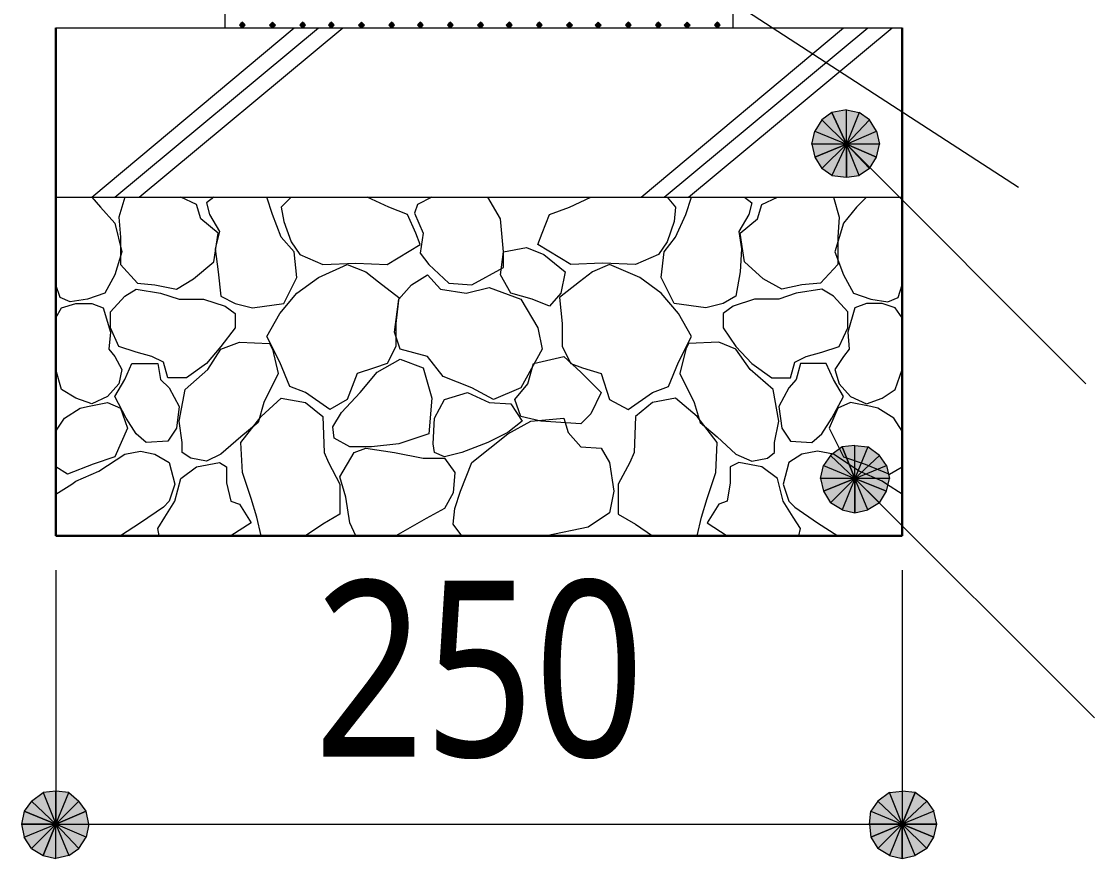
# Model space of a CAD drawing. Header units: millimetres. Extents: x 0 to 420, y 0 to 297.
# Drawn here: x 329.18 to 345.02, y 148.25 to 160.6 of the extents above; entities that cross this region are included whole.
import ezdxf
from ezdxf.enums import TextEntityAlignment as Align

# ---------------------------------------------------------------- set-up
doc = ezdxf.new("R2010")
doc.units = ezdxf.units.MM
doc.styles.add('kst32b', font='NotoSansJP-Variable.ttf')

msp = doc.modelspace()

# ---------------------------------------------------------------- hatches: boundary and pattern name
for points in [[(332.444, 160.592), (332.422, 160.57), (332.401, 160.549), (332.422, 160.528), (332.444, 160.507), (332.465, 160.528), (332.486, 160.549), (332.465, 160.57), (332.444, 160.592)], [(332.888, 160.592), (332.867, 160.57), (332.846, 160.549), (332.867, 160.528), (332.888, 160.507), (332.909, 160.528), (332.93, 160.549), (332.909, 160.57), (332.888, 160.592)], [(333.333, 160.592), (333.312, 160.57), (333.29, 160.549), (333.312, 160.528), (333.333, 160.507), (333.354, 160.528), (333.375, 160.549), (333.354, 160.57), (333.333, 160.592)], [(333.756, 160.592), (333.735, 160.57), (333.714, 160.549), (333.735, 160.528), (333.756, 160.507), (333.777, 160.528), (333.798, 160.549), (333.777, 160.57), (333.756, 160.592)], [(334.201, 160.592), (334.179, 160.57), (334.158, 160.549), (334.179, 160.528), (334.201, 160.507), (334.222, 160.528), (334.243, 160.549), (334.222, 160.57), (334.201, 160.592)], [(334.645, 160.592), (334.624, 160.57), (334.603, 160.549), (334.624, 160.528), (334.645, 160.507), (334.666, 160.528), (334.687, 160.549), (334.666, 160.57), (334.645, 160.592)], [(335.068, 160.592), (335.047, 160.57), (335.026, 160.549), (335.047, 160.528), (335.068, 160.507), (335.089, 160.528), (335.111, 160.549), (335.089, 160.57), (335.068, 160.592)], [(335.513, 160.592), (335.492, 160.57), (335.471, 160.549), (335.492, 160.528), (335.513, 160.507), (335.534, 160.528), (335.555, 160.549), (335.534, 160.57), (335.513, 160.592)], [(335.957, 160.592), (335.936, 160.57), (335.915, 160.549), (335.936, 160.528), (335.957, 160.507), (335.979, 160.528), (336, 160.549), (335.979, 160.57), (335.957, 160.592)], [(336.381, 160.592), (336.36, 160.57), (336.338, 160.549), (336.36, 160.528), (336.381, 160.507), (336.402, 160.528), (336.423, 160.549), (336.402, 160.57), (336.381, 160.592)], [(336.825, 160.592), (336.804, 160.57), (336.783, 160.549), (336.804, 160.528), (336.825, 160.507), (336.846, 160.528), (336.868, 160.549), (336.846, 160.57), (336.825, 160.592)], [(337.27, 160.592), (337.248, 160.57), (337.227, 160.549), (337.248, 160.528), (337.27, 160.507), (337.291, 160.528), (337.312, 160.549), (337.291, 160.57), (337.27, 160.592)], [(337.693, 160.592), (337.672, 160.57), (337.651, 160.549), (337.672, 160.528), (337.693, 160.507), (337.714, 160.528), (337.735, 160.549), (337.714, 160.57), (337.693, 160.592)], [(338.137, 160.592), (338.116, 160.57), (338.095, 160.549), (338.116, 160.528), (338.137, 160.507), (338.159, 160.528), (338.18, 160.549), (338.159, 160.57), (338.137, 160.592)], [(338.582, 160.592), (338.561, 160.57), (338.54, 160.549), (338.561, 160.528), (338.582, 160.507), (338.603, 160.528), (338.624, 160.549), (338.603, 160.57), (338.582, 160.592)], [(339.005, 160.592), (338.984, 160.57), (338.963, 160.549), (338.984, 160.528), (339.005, 160.507), (339.027, 160.528), (339.048, 160.549), (339.027, 160.57), (339.005, 160.592)], [(339.45, 160.592), (339.429, 160.57), (339.407, 160.549), (339.429, 160.528), (339.45, 160.507), (339.471, 160.528), (339.492, 160.549), (339.471, 160.57), (339.45, 160.592)], [(341.143, 159.258), (340.995, 159.152), (341.355, 158.792), (341.143, 159.258)], [(341.291, 154.326), (341.122, 154.199), (341.482, 153.86), (341.291, 154.326)], [(329.226, 148.95), (329.184, 148.759), (329.692, 148.759), (329.226, 148.95)], [(342.646, 148.569), (342.688, 148.759), (342.18, 148.759), (342.646, 148.569)]]:
    msp.add_hatch(color=7).paths.add_polyline_path(points)
h = msp.add_hatch(color=7)
h.paths.add_polyline_path([(341.694, 159.152), (341.545, 159.258), (341.355, 158.792), (341.694, 159.152)])
h.paths.add_polyline_path([(341.545, 159.258), (341.355, 158.792), (341.355, 159.3), (341.545, 159.258)])
h.paths.add_polyline_path([(341.355, 158.792), (341.355, 159.3), (341.143, 159.258), (341.355, 158.792)])
h = msp.add_hatch(color=7)
h.paths.add_polyline_path([(340.995, 159.152), (340.889, 158.983), (341.355, 158.792), (340.995, 159.152)])
h.paths.add_polyline_path([(340.889, 158.983), (341.355, 158.792), (340.847, 158.792), (340.889, 158.983)])
h.paths.add_polyline_path([(341.355, 158.792), (340.847, 158.792), (340.889, 158.602), (341.355, 158.792)])
h = msp.add_hatch(color=7)
h.paths.add_polyline_path([(341.799, 158.602), (341.842, 158.792), (341.355, 158.792), (341.799, 158.602)])
h.paths.add_polyline_path([(341.842, 158.792), (341.355, 158.792), (341.799, 158.983), (341.842, 158.792)])
h.paths.add_polyline_path([(341.355, 158.792), (341.799, 158.983), (341.694, 159.152), (341.355, 158.792)])
h = msp.add_hatch(color=7)
h.paths.add_polyline_path([(340.889, 158.602), (340.995, 158.432), (341.355, 158.792), (340.889, 158.602)])
h.paths.add_polyline_path([(340.995, 158.432), (341.355, 158.792), (341.143, 158.327), (340.995, 158.432)])
h.paths.add_polyline_path([(341.355, 158.792), (341.143, 158.327), (341.355, 158.305), (341.355, 158.792)])
h = msp.add_hatch(color=7)
h.paths.add_polyline_path([(341.355, 158.305), (341.545, 158.327), (341.355, 158.792), (341.355, 158.305)])
h.paths.add_polyline_path([(341.545, 158.327), (341.355, 158.792), (341.694, 158.432), (341.545, 158.327)])
h.paths.add_polyline_path([(341.355, 158.792), (341.694, 158.432), (341.799, 158.602), (341.355, 158.792)])
h = msp.add_hatch(color=7)
h.paths.add_polyline_path([(341.842, 154.199), (341.672, 154.326), (341.482, 153.86), (341.842, 154.199)])
h.paths.add_polyline_path([(341.672, 154.326), (341.482, 153.86), (341.482, 154.347), (341.672, 154.326)])
h.paths.add_polyline_path([(341.482, 153.86), (341.482, 154.347), (341.291, 154.326), (341.482, 153.86)])
h = msp.add_hatch(color=7)
h.paths.add_polyline_path([(341.122, 154.199), (341.016, 154.051), (341.482, 153.86), (341.122, 154.199)])
h.paths.add_polyline_path([(341.016, 154.051), (341.482, 153.86), (340.974, 153.86), (341.016, 154.051)])
h.paths.add_polyline_path([(341.482, 153.86), (340.974, 153.86), (341.016, 153.67), (341.482, 153.86)])
h = msp.add_hatch(color=7)
h.paths.add_polyline_path([(341.947, 153.67), (341.99, 153.86), (341.482, 153.86), (341.947, 153.67)])
h.paths.add_polyline_path([(341.99, 153.86), (341.482, 153.86), (341.947, 154.051), (341.99, 153.86)])
h.paths.add_polyline_path([(341.482, 153.86), (341.947, 154.051), (341.842, 154.199), (341.482, 153.86)])
h = msp.add_hatch(color=7)
h.paths.add_polyline_path([(341.016, 153.67), (341.122, 153.501), (341.482, 153.86), (341.016, 153.67)])
h.paths.add_polyline_path([(341.122, 153.501), (341.482, 153.86), (341.291, 153.395), (341.122, 153.501)])
h.paths.add_polyline_path([(341.482, 153.86), (341.291, 153.395), (341.482, 153.352), (341.482, 153.86)])
h = msp.add_hatch(color=7)
h.paths.add_polyline_path([(341.482, 153.352), (341.672, 153.395), (341.482, 153.86), (341.482, 153.352)])
h.paths.add_polyline_path([(341.672, 153.395), (341.482, 153.86), (341.842, 153.501), (341.672, 153.395)])
h.paths.add_polyline_path([(341.482, 153.86), (341.842, 153.501), (341.947, 153.67), (341.482, 153.86)])
h = msp.add_hatch(color=7)
h.paths.add_polyline_path([(329.692, 149.246), (329.502, 149.225), (329.692, 148.759), (329.692, 149.246)])
h.paths.add_polyline_path([(329.502, 149.225), (329.692, 148.759), (329.332, 149.098), (329.502, 149.225)])
h.paths.add_polyline_path([(329.692, 148.759), (329.332, 149.098), (329.226, 148.95), (329.692, 148.759)])
h = msp.add_hatch(color=7)
h.paths.add_polyline_path([(330.137, 148.95), (330.031, 149.098), (329.692, 148.759), (330.137, 148.95)])
h.paths.add_polyline_path([(330.031, 149.098), (329.692, 148.759), (329.882, 149.225), (330.031, 149.098)])
h.paths.add_polyline_path([(329.692, 148.759), (329.882, 149.225), (329.692, 149.246), (329.692, 148.759)])
h = msp.add_hatch(color=7)
h.paths.add_polyline_path([(342.371, 149.225), (342.18, 149.246), (342.18, 148.759), (342.371, 149.225)])
h.paths.add_polyline_path([(342.18, 149.246), (342.18, 148.759), (341.99, 149.225), (342.18, 149.246)])
h.paths.add_polyline_path([(342.18, 148.759), (341.99, 149.225), (341.821, 149.098), (342.18, 148.759)])
h = msp.add_hatch(color=7)
h.paths.add_polyline_path([(342.688, 148.759), (342.646, 148.95), (342.18, 148.759), (342.688, 148.759)])
h.paths.add_polyline_path([(342.646, 148.95), (342.18, 148.759), (342.54, 149.098), (342.646, 148.95)])
h.paths.add_polyline_path([(342.18, 148.759), (342.54, 149.098), (342.371, 149.225), (342.18, 148.759)])
h = msp.add_hatch(color=7)
h.paths.add_polyline_path([(341.821, 149.098), (341.715, 148.95), (342.18, 148.759), (341.821, 149.098)])
h.paths.add_polyline_path([(341.715, 148.95), (342.18, 148.759), (341.694, 148.759), (341.715, 148.95)])
h.paths.add_polyline_path([(342.18, 148.759), (341.694, 148.759), (341.715, 148.569), (342.18, 148.759)])
h = msp.add_hatch(color=7)
h.paths.add_polyline_path([(330.031, 148.4), (330.137, 148.569), (329.692, 148.759), (330.031, 148.4)])
h.paths.add_polyline_path([(330.137, 148.569), (329.692, 148.759), (330.179, 148.759), (330.137, 148.569)])
h.paths.add_polyline_path([(329.692, 148.759), (330.179, 148.759), (330.137, 148.95), (329.692, 148.759)])
h = msp.add_hatch(color=7)
h.paths.add_polyline_path([(329.184, 148.759), (329.226, 148.569), (329.692, 148.759), (329.184, 148.759)])
h.paths.add_polyline_path([(329.226, 148.569), (329.692, 148.759), (329.332, 148.4), (329.226, 148.569)])
h.paths.add_polyline_path([(329.692, 148.759), (329.332, 148.4), (329.502, 148.294), (329.692, 148.759)])
h = msp.add_hatch(color=7)
h.paths.add_polyline_path([(329.502, 148.294), (329.692, 148.251), (329.692, 148.759), (329.502, 148.294)])
h.paths.add_polyline_path([(329.692, 148.251), (329.692, 148.759), (329.882, 148.294), (329.692, 148.251)])
h.paths.add_polyline_path([(329.692, 148.759), (329.882, 148.294), (330.031, 148.4), (329.692, 148.759)])
h = msp.add_hatch(color=7)
h.paths.add_polyline_path([(341.715, 148.569), (341.821, 148.4), (342.18, 148.759), (341.715, 148.569)])
h.paths.add_polyline_path([(341.821, 148.4), (342.18, 148.759), (341.99, 148.294), (341.821, 148.4)])
h.paths.add_polyline_path([(342.18, 148.759), (341.99, 148.294), (342.18, 148.251), (342.18, 148.759)])
h = msp.add_hatch(color=7)
h.paths.add_polyline_path([(342.18, 148.251), (342.371, 148.294), (342.18, 148.759), (342.18, 148.251)])
h.paths.add_polyline_path([(342.371, 148.294), (342.18, 148.759), (342.54, 148.4), (342.371, 148.294)])
h.paths.add_polyline_path([(342.18, 148.759), (342.54, 148.4), (342.646, 148.569), (342.18, 148.759)])

# ---------------------------------------------------------------- linework, layer by layer
at = {"lineweight": 13}
for points in [[(332.19, 160.507), (332.19, 167.809)], [(339.683, 160.507), (339.683, 165.566)], [(339.365, 161.1), (343.895, 158.157)], [(329.692, 160.507), (342.18, 160.507)], [(329.692, 160.507), (342.18, 160.507)], [(330.221, 158.009), (333.206, 160.507)], [(330.56, 158.009), (333.566, 160.507)], [(330.92, 158.009), (333.925, 160.507)], [(338.328, 158.009), (341.312, 160.507)], [(338.667, 158.009), (341.672, 160.507)], [(339.027, 158.009), (342.032, 160.507)], [(341.355, 158.792), (344.89, 155.257)], [(330.221, 158.009), (330.348, 157.861), (330.56, 157.628), (330.666, 157.205), (330.56, 156.866), (330.412, 156.591), (330.158, 156.506), (329.904, 156.464), (329.755, 156.527), (329.692, 156.718)], [(329.692, 158.009), (342.18, 158.009)], [(330.708, 158.009), (330.623, 157.713), (330.645, 157.417), (330.645, 157.014), (330.898, 156.739), (331.153, 156.718), (331.47, 156.654), (331.724, 156.803), (332.02, 157.057), (332.084, 157.48), (331.83, 157.692), (331.766, 157.903), (331.534, 158.009)], [(332.02, 158.009), (331.914, 157.925), (331.957, 157.755), (332.105, 157.501), (332.041, 157.247), (332.084, 156.908), (332.126, 156.549), (332.338, 156.443), (332.592, 156.379), (333.057, 156.443), (333.248, 156.824), (333.206, 157.205), (333.015, 157.417), (332.888, 157.755), (332.804, 158.009)], [(333.163, 158.009), (333.015, 157.861), (333.057, 157.649), (333.163, 157.353), (333.29, 157.162), (333.629, 157.014), (334.116, 157.035), (334.581, 157.014), (335.068, 157.311), (335.005, 157.48), (334.878, 157.755), (334.603, 157.861), (334.285, 158.009)], [(335.238, 158.009), (335.026, 157.903), (334.984, 157.776), (335.111, 157.48), (335.068, 157.184), (335.195, 157.014), (335.492, 156.739), (335.83, 156.718), (336.296, 156.972), (336.296, 157.205), (336.254, 157.692), (336.063, 158.009)], [(338.709, 158.009), (338.836, 157.861), (338.815, 157.649), (338.709, 157.353), (338.582, 157.162), (338.243, 157.014), (337.756, 157.035), (337.291, 157.014), (336.804, 157.311), (336.868, 157.48), (336.973, 157.755), (337.27, 157.861), (337.587, 158.009)], [(339.852, 158.009), (339.958, 157.925), (339.916, 157.755), (339.767, 157.501), (339.81, 157.247), (339.788, 156.908), (339.725, 156.549), (339.535, 156.443), (339.28, 156.379), (338.815, 156.443), (338.624, 156.824), (338.667, 157.205), (338.836, 157.417), (338.984, 157.755), (339.069, 158.009)], [(341.164, 158.009), (341.249, 157.713), (341.228, 157.417), (341.228, 157.014), (340.974, 156.739), (340.699, 156.718), (340.402, 156.654), (340.127, 156.803), (339.852, 157.057), (339.788, 157.48), (340.043, 157.692), (340.106, 157.903), (340.339, 158.009)], [(341.651, 158.009), (341.503, 157.861), (341.312, 157.628), (341.186, 157.205), (341.312, 156.866), (341.461, 156.591), (341.715, 156.506), (341.969, 156.464), (342.117, 156.527), (342.18, 156.718)], [(329.692, 156.231), (329.777, 156.379), (329.988, 156.443), (330.221, 156.443), (330.391, 156.379), (330.496, 156.019), (330.475, 155.765), (330.56, 155.66), (330.666, 155.469), (330.623, 155.257), (330.454, 155.067), (330.221, 154.961), (329.988, 155.046), (329.777, 155.173), (329.692, 155.469)], [(342.18, 156.231), (342.075, 156.379), (341.884, 156.443), (341.651, 156.443), (341.482, 156.379), (341.376, 156.019), (341.397, 155.765), (341.312, 155.66), (341.186, 155.469), (341.249, 155.257), (341.418, 155.067), (341.651, 154.961), (341.884, 155.046), (342.075, 155.173), (342.18, 155.469)], [(332.719, 153.014), (332.655, 153.289), (332.571, 153.564), (332.444, 153.945), (332.422, 154.39), (332.719, 154.771), (333.015, 155.046), (333.375, 154.982), (333.629, 154.771), (333.65, 154.242), (333.714, 154.093), (333.883, 153.776), (333.883, 153.331), (333.629, 153.183), (333.375, 153.014)], [(339.154, 153.014), (339.217, 153.289), (339.302, 153.564), (339.429, 153.945), (339.45, 154.39), (339.154, 154.771), (338.836, 155.046), (338.497, 154.982), (338.243, 154.771), (338.222, 154.242), (338.159, 154.093), (337.989, 153.776), (337.989, 153.331), (338.243, 153.183), (338.497, 153.014)], [(329.692, 154.559), (329.819, 154.75), (330.052, 154.898), (330.158, 154.919), (330.454, 154.982), (330.645, 154.898), (330.75, 154.601), (330.56, 154.178), (330.242, 154.072), (329.861, 153.924), (329.692, 154.03)], [(342.18, 154.559), (342.053, 154.75), (341.821, 154.898), (341.715, 154.919), (341.418, 154.982), (341.228, 154.898), (341.101, 154.601), (341.312, 154.178), (341.63, 154.072), (341.99, 153.924), (342.18, 154.03)], [(335.682, 153.014), (335.555, 153.183), (335.576, 153.416), (335.661, 153.67), (335.83, 154.093), (336.36, 154.517), (336.698, 154.707), (337.185, 154.75), (337.248, 154.538), (337.439, 154.326), (337.735, 154.305), (337.862, 154.093), (337.926, 153.67), (337.862, 153.352), (337.545, 153.141), (336.931, 153.014)], [(329.692, 153.628), (329.925, 153.776), (329.988, 153.818), (330.327, 153.966), (330.708, 154.22), (330.941, 154.263), (331.153, 154.22), (331.364, 154.093), (331.449, 153.776), (331.364, 153.522), (331.279, 153.437), (330.941, 153.204), (330.645, 153.014)], [(334.116, 153.014), (334.031, 153.204), (333.968, 153.585), (333.883, 153.882), (334.095, 154.242), (334.264, 154.305), (334.687, 154.242), (335.111, 154.157), (335.428, 154.157), (335.576, 153.945), (335.555, 153.649), (335.428, 153.416), (335.153, 153.268), (334.709, 153.014)], [(342.18, 153.628), (341.947, 153.776), (341.884, 153.818), (341.545, 153.966), (341.164, 154.22), (340.931, 154.263), (340.699, 154.22), (340.508, 154.093), (340.423, 153.776), (340.508, 153.522), (340.593, 153.437), (340.931, 153.204), (341.228, 153.014)], [(331.216, 153.014), (331.195, 153.12), (331.301, 153.289), (331.449, 153.522), (331.534, 153.86), (331.766, 154.03), (332.105, 154.093), (332.211, 154.03), (332.211, 153.797), (332.274, 153.522), (332.401, 153.479), (332.571, 153.204), (332.274, 153.014)], [(340.656, 153.014), (340.678, 153.12), (340.572, 153.289), (340.423, 153.522), (340.339, 153.86), (340.106, 154.03), (339.767, 154.093), (339.64, 154.03), (339.64, 153.797), (339.598, 153.522), (339.471, 153.479), (339.302, 153.204), (339.598, 153.014)], [(341.482, 153.86), (345.017, 150.326)], [(329.692, 152.506), (329.692, 148.738)], [(342.18, 152.506), (342.18, 148.738)], [(329.692, 148.759), (342.18, 148.759)]]:
    msp.add_lwpolyline(points, dxfattribs=at)
at = {"lineweight": 0}
for points in [[(332.444, 160.592), (332.422, 160.57), (332.401, 160.549), (332.422, 160.528), (332.444, 160.507), (332.465, 160.528), (332.486, 160.549), (332.465, 160.57)], [(332.888, 160.592), (332.867, 160.57), (332.846, 160.549), (332.867, 160.528), (332.888, 160.507), (332.909, 160.528), (332.93, 160.549), (332.909, 160.57)], [(333.333, 160.592), (333.312, 160.57), (333.29, 160.549), (333.312, 160.528), (333.333, 160.507), (333.354, 160.528), (333.375, 160.549), (333.354, 160.57)], [(333.756, 160.592), (333.735, 160.57), (333.714, 160.549), (333.735, 160.528), (333.756, 160.507), (333.777, 160.528), (333.798, 160.549), (333.777, 160.57)], [(334.201, 160.592), (334.179, 160.57), (334.158, 160.549), (334.179, 160.528), (334.201, 160.507), (334.222, 160.528), (334.243, 160.549), (334.222, 160.57)], [(334.645, 160.592), (334.624, 160.57), (334.603, 160.549), (334.624, 160.528), (334.645, 160.507), (334.666, 160.528), (334.687, 160.549), (334.666, 160.57)], [(335.068, 160.592), (335.047, 160.57), (335.026, 160.549), (335.047, 160.528), (335.068, 160.507), (335.089, 160.528), (335.111, 160.549), (335.089, 160.57)], [(335.513, 160.592), (335.492, 160.57), (335.471, 160.549), (335.492, 160.528), (335.513, 160.507), (335.534, 160.528), (335.555, 160.549), (335.534, 160.57)], [(335.957, 160.592), (335.936, 160.57), (335.915, 160.549), (335.936, 160.528), (335.957, 160.507), (335.979, 160.528), (336, 160.549), (335.979, 160.57)], [(336.381, 160.592), (336.36, 160.57), (336.338, 160.549), (336.36, 160.528), (336.381, 160.507), (336.402, 160.528), (336.423, 160.549), (336.402, 160.57)], [(336.825, 160.592), (336.804, 160.57), (336.783, 160.549), (336.804, 160.528), (336.825, 160.507), (336.846, 160.528), (336.868, 160.549), (336.846, 160.57)], [(337.27, 160.592), (337.248, 160.57), (337.227, 160.549), (337.248, 160.528), (337.27, 160.507), (337.291, 160.528), (337.312, 160.549), (337.291, 160.57)], [(337.693, 160.592), (337.672, 160.57), (337.651, 160.549), (337.672, 160.528), (337.693, 160.507), (337.714, 160.528), (337.735, 160.549), (337.714, 160.57)], [(338.137, 160.592), (338.116, 160.57), (338.095, 160.549), (338.116, 160.528), (338.137, 160.507), (338.159, 160.528), (338.18, 160.549), (338.159, 160.57)], [(338.582, 160.592), (338.561, 160.57), (338.54, 160.549), (338.561, 160.528), (338.582, 160.507), (338.603, 160.528), (338.624, 160.549), (338.603, 160.57)], [(339.005, 160.592), (338.984, 160.57), (338.963, 160.549), (338.984, 160.528), (339.005, 160.507), (339.027, 160.528), (339.048, 160.549), (339.027, 160.57)], [(339.45, 160.592), (339.429, 160.57), (339.407, 160.549), (339.429, 160.528), (339.45, 160.507), (339.471, 160.528), (339.492, 160.549), (339.471, 160.57)], [(341.355, 158.792), (341.355, 159.3), (341.143, 159.258)], [(341.545, 159.258), (341.355, 158.792), (341.355, 159.3)], [(340.995, 159.152), (340.889, 158.983), (341.355, 158.792)], [(341.143, 159.258), (340.995, 159.152), (341.355, 158.792)], [(341.694, 159.152), (341.545, 159.258), (341.355, 158.792)], [(341.355, 158.792), (341.799, 158.983), (341.694, 159.152)], [(340.889, 158.983), (341.355, 158.792), (340.847, 158.792)], [(341.842, 158.792), (341.355, 158.792), (341.799, 158.983)], [(341.355, 158.792), (340.847, 158.792), (340.889, 158.602)], [(340.889, 158.602), (340.995, 158.432), (341.355, 158.792)], [(340.995, 158.432), (341.355, 158.792), (341.143, 158.327)], [(341.355, 158.792), (341.143, 158.327), (341.355, 158.305)], [(341.355, 158.305), (341.545, 158.327), (341.355, 158.792)], [(341.545, 158.327), (341.355, 158.792), (341.694, 158.432)], [(341.355, 158.792), (341.694, 158.432), (341.799, 158.602)], [(341.799, 158.602), (341.842, 158.792), (341.355, 158.792)], [(341.291, 154.326), (341.122, 154.199), (341.482, 153.86)], [(341.482, 153.86), (341.482, 154.347), (341.291, 154.326)], [(341.672, 154.326), (341.482, 153.86), (341.482, 154.347)], [(341.842, 154.199), (341.672, 154.326), (341.482, 153.86)], [(341.122, 154.199), (341.016, 154.051), (341.482, 153.86)], [(341.482, 153.86), (341.947, 154.051), (341.842, 154.199)], [(341.016, 154.051), (341.482, 153.86), (340.974, 153.86)], [(341.99, 153.86), (341.482, 153.86), (341.947, 154.051)], [(341.482, 153.86), (340.974, 153.86), (341.016, 153.67)], [(341.016, 153.67), (341.122, 153.501), (341.482, 153.86)], [(341.122, 153.501), (341.482, 153.86), (341.291, 153.395)], [(341.482, 153.86), (341.291, 153.395), (341.482, 153.352)], [(341.482, 153.352), (341.672, 153.395), (341.482, 153.86)], [(341.672, 153.395), (341.482, 153.86), (341.842, 153.501)], [(341.482, 153.86), (341.842, 153.501), (341.947, 153.67)], [(341.947, 153.67), (341.99, 153.86), (341.482, 153.86)], [(329.502, 149.225), (329.692, 148.759), (329.332, 149.098)], [(329.692, 149.246), (329.502, 149.225), (329.692, 148.759)], [(329.692, 148.759), (329.882, 149.225), (329.692, 149.246)], [(330.031, 149.098), (329.692, 148.759), (329.882, 149.225)], [(342.18, 148.759), (341.99, 149.225), (341.821, 149.098)], [(342.18, 149.246), (342.18, 148.759), (341.99, 149.225)], [(342.371, 149.225), (342.18, 149.246), (342.18, 148.759)], [(342.18, 148.759), (342.54, 149.098), (342.371, 149.225)], [(329.692, 148.759), (329.332, 149.098), (329.226, 148.95)], [(330.137, 148.95), (330.031, 149.098), (329.692, 148.759)], [(341.821, 149.098), (341.715, 148.95), (342.18, 148.759)], [(342.646, 148.95), (342.18, 148.759), (342.54, 149.098)], [(329.226, 148.95), (329.184, 148.759), (329.692, 148.759)], [(329.692, 148.759), (330.179, 148.759), (330.137, 148.95)], [(341.715, 148.95), (342.18, 148.759), (341.694, 148.759)], [(342.688, 148.759), (342.646, 148.95), (342.18, 148.759)], [(329.184, 148.759), (329.226, 148.569), (329.692, 148.759)], [(329.226, 148.569), (329.692, 148.759), (329.332, 148.4)], [(329.692, 148.759), (329.332, 148.4), (329.502, 148.294)], [(329.502, 148.294), (329.692, 148.251), (329.692, 148.759)], [(329.692, 148.251), (329.692, 148.759), (329.882, 148.294)], [(329.692, 148.759), (329.882, 148.294), (330.031, 148.4)], [(330.031, 148.4), (330.137, 148.569), (329.692, 148.759)], [(330.137, 148.569), (329.692, 148.759), (330.179, 148.759)], [(342.18, 148.759), (341.694, 148.759), (341.715, 148.569)], [(341.715, 148.569), (341.821, 148.4), (342.18, 148.759)], [(341.821, 148.4), (342.18, 148.759), (341.99, 148.294)], [(342.18, 148.759), (341.99, 148.294), (342.18, 148.251)], [(342.18, 148.251), (342.371, 148.294), (342.18, 148.759)], [(342.371, 148.294), (342.18, 148.759), (342.54, 148.4)], [(342.18, 148.759), (342.54, 148.4), (342.646, 148.569)], [(342.646, 148.569), (342.688, 148.759), (342.18, 148.759)]]:
    msp.add_lwpolyline(points, close=True, dxfattribs=at)
at = {"lineweight": 30}
for points in [[(329.692, 153.014), (329.692, 160.507)], [(342.18, 153.014), (342.18, 160.507)], [(329.692, 153.014), (342.18, 153.014)]]:
    msp.add_lwpolyline(points, dxfattribs=at)
at = {"lineweight": 13}
for points in [[(336.719, 156.506), (336.402, 156.591), (336.254, 156.866), (336.296, 157.205), (336.635, 157.268), (336.889, 157.162), (337.206, 156.908), (337.143, 156.591), (336.973, 156.4)], [(333.375, 155.13), (333.142, 155.215), (332.994, 155.575), (332.804, 155.956), (332.994, 156.295), (333.248, 156.591), (333.566, 156.824), (333.989, 157.014), (334.264, 156.908), (334.454, 156.76), (334.751, 156.527), (334.709, 156.146), (334.709, 155.808), (334.581, 155.554), (334.391, 155.49), (334.137, 155.406), (333.989, 155.025), (333.735, 154.876)], [(338.497, 155.13), (338.73, 155.215), (338.878, 155.575), (339.069, 155.956), (338.878, 156.295), (338.624, 156.591), (338.307, 156.824), (337.862, 157.014), (337.608, 156.908), (337.418, 156.76), (337.121, 156.527), (337.164, 156.146), (337.164, 155.808), (337.291, 155.554), (337.46, 155.49), (337.735, 155.406), (337.862, 155.025), (338.137, 154.876)], [(335.174, 155.66), (334.772, 155.765), (334.687, 156.019), (334.751, 156.506), (334.941, 156.718), (335.174, 156.866), (335.365, 156.654), (335.746, 156.591), (336.084, 156.676), (336.55, 156.506), (336.804, 156.083), (336.868, 155.765), (336.55, 155.194), (336.148, 155.025), (335.83, 155.194), (335.407, 155.363)], [(330.623, 155.808), (330.496, 156.083), (330.496, 156.316), (330.708, 156.549), (330.877, 156.654), (331.237, 156.591), (331.512, 156.506), (331.872, 156.506), (332.19, 156.4), (332.338, 156.295), (332.338, 156.083), (332.126, 155.808), (331.914, 155.554), (331.618, 155.342), (331.343, 155.342), (331.279, 155.575), (331.11, 155.66), (330.877, 155.723)], [(341.249, 155.808), (341.376, 156.083), (341.376, 156.316), (341.164, 156.549), (340.995, 156.654), (340.614, 156.591), (340.36, 156.506), (340, 156.506), (339.683, 156.4), (339.535, 156.295), (339.535, 156.083), (339.725, 155.808), (339.958, 155.554), (340.254, 155.342), (340.529, 155.342), (340.593, 155.575), (340.762, 155.66), (340.995, 155.723)], [(332.126, 154.22), (331.914, 154.114), (331.682, 154.157), (331.555, 154.242), (331.555, 154.39), (331.512, 154.707), (331.597, 155.173), (331.936, 155.469), (332.126, 155.765), (332.401, 155.871), (332.846, 155.85), (332.888, 155.765), (332.973, 155.406), (332.761, 154.982), (332.677, 154.686), (332.422, 154.474)], [(339.725, 154.22), (339.958, 154.114), (340.191, 154.157), (340.296, 154.242), (340.296, 154.39), (340.36, 154.707), (340.275, 155.173), (339.937, 155.469), (339.725, 155.765), (339.471, 155.871), (339.027, 155.85), (338.984, 155.765), (338.9, 155.406), (339.111, 154.982), (339.196, 154.686), (339.45, 154.474)], [(336.846, 154.707), (336.55, 154.771), (336.465, 155.025), (336.656, 155.257), (336.741, 155.554), (337.185, 155.66), (337.439, 155.427), (337.735, 155.13), (337.587, 154.813), (337.439, 154.665)], [(331.026, 154.39), (330.877, 154.517), (330.729, 154.75), (330.56, 155.067), (330.708, 155.321), (330.814, 155.554), (331.195, 155.554), (331.237, 155.321), (331.364, 155.194), (331.512, 154.919), (331.47, 154.601), (331.343, 154.411)], [(334.031, 154.326), (333.798, 154.453), (333.777, 154.622), (333.904, 154.834), (334.179, 155.13), (334.433, 155.427), (334.772, 155.617), (335.111, 155.49), (335.238, 155.046), (335.195, 154.517), (334.751, 154.368), (334.349, 154.326)], [(340.847, 154.39), (340.995, 154.517), (341.143, 154.75), (341.312, 155.067), (341.164, 155.321), (341.059, 155.554), (340.678, 155.554), (340.614, 155.321), (340.508, 155.194), (340.36, 154.919), (340.402, 154.601), (340.529, 154.411)], [(335.428, 154.178), (335.28, 154.242), (335.259, 154.368), (335.28, 154.75), (335.428, 155.025), (335.767, 155.13), (336.084, 154.982), (336.402, 154.961), (336.571, 154.707), (336.36, 154.538), (336.063, 154.39), (335.682, 154.242)]]:
    msp.add_lwpolyline(points, close=True, dxfattribs=at)

# ---------------------------------------------------------------- texts
at = {"style": 'kst32b'}
msp.add_text('250', height=2.5989, dxfattribs=at).set_placement((333.502, 149.754), (338.375, 149.754), align=Align.FIT)

doc.saveas('drawing.dxf')
